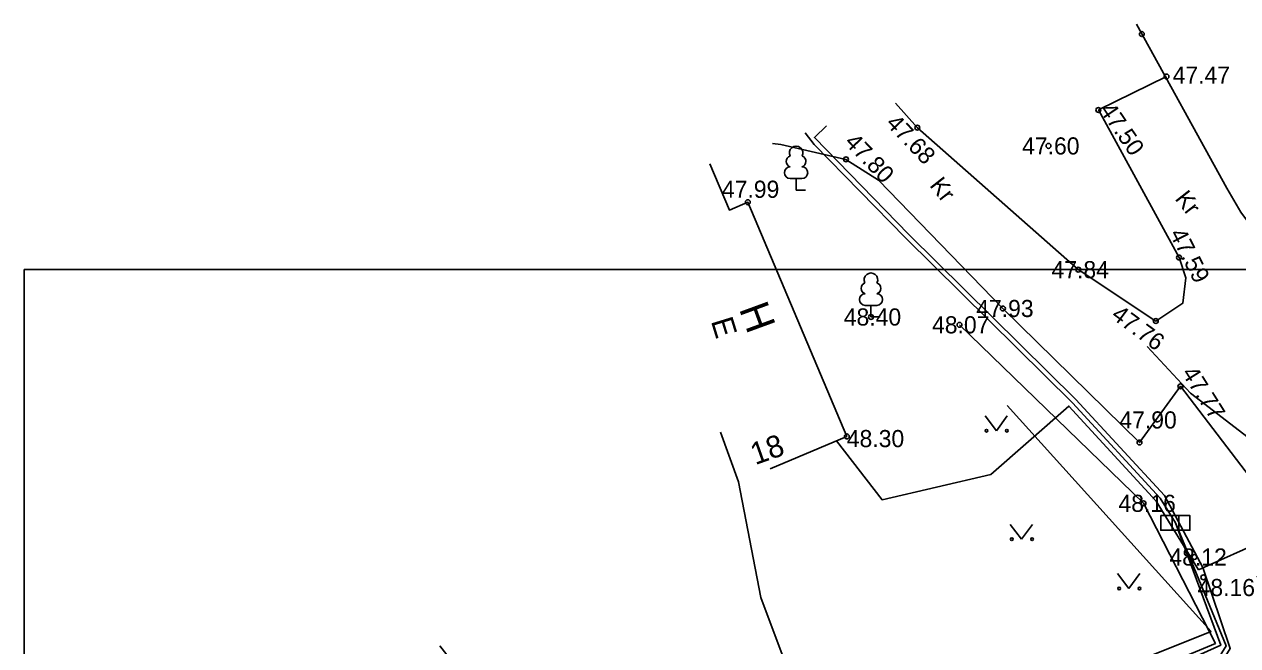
# Model space of a CAD drawing. Extents: x 641385 to 642153, y 6455477 to 6456351.
# Drawn here: x 641719.47 to 641769.01, y 6456062.14 to 6456087.52 of the extents above; entities that cross this region are included whole.
import ezdxf

# ---------------------------------------------------------------- set-up
doc = ezdxf.new("R2010")
doc.units = 0
for name, color, linetype in [('AED', 7, 'Continuous'), ('HALJASTUS', 7, 'Continuous'), ('HOONE', 7, 'Continuous'), ('KORGUS', 7, 'Continuous'), ('MPKAABEL', 7, 'Continuous'), ('PIIR', 7, 'Continuous'), ('POST', 7, 'Continuous'), ('PUU', 7, 'Continuous'), ('SITRASS', 7, 'Continuous'), ('TEE', 7, 'Continuous'), ('VORMISTUS', 7, 'Continuous')]:
    doc.layers.add(name, color=color, linetype=linetype)

msp = doc.modelspace()

# ---------------------------------------------------------------- linework, layer by layer
at = {"layer": 'AED'}
msp.add_lwpolyline([(641764.877, 6456087.521), (641768.564, 6456080.829), (641769.132, 6456079.848), (641771.132, 6456077.153), (641772.25, 6456075.816)], dxfattribs=at)
at = {"layer": 'HALJASTUS'}
for p, q in [((641758.695, 6456071.531), (641759.159, 6456070.924)), ((641759.159, 6456070.924), (641759.604, 6456071.531)), ((641759.722, 6456067.097), (641760.185, 6456066.49)), ((641760.185, 6456066.49), (641760.631, 6456067.097)), ((641764.107, 6456065.09), (641764.571, 6456064.483)), ((641764.571, 6456064.483), (641765.016, 6456065.09))]:
    msp.add_line(p, q, dxfattribs=at)
msp.add_lwpolyline([(641738.163, 6456050.583), (641745.066, 6456052.924), (641755.935, 6456057.163), (641768.097, 6456062.239), (641765.166, 6456067.959), (641757.654, 6456075.248)], dxfattribs=at)
for centre in [(641758.758, 6456070.924), (641759.587, 6456070.924), (641759.784, 6456066.49), (641760.613, 6456066.49), (641764.17, 6456064.483), (641764.998, 6456064.483)]:
    msp.add_circle(centre, 0.055, dxfattribs=at)
at = {"layer": 'HOONE'}
msp.add_lwpolyline([(641747.459, 6456081.818), (641748.256, 6456079.934), (641749.012, 6456080.253), (641753.052, 6456070.689), (641749.92, 6456069.366)], dxfattribs=at)
at = {"layer": 'KORGUS'}
for centre in [(641765.098, 6456087.12), (641766.104, 6456085.389), (641763.321, 6456084.02), (641755.931, 6456083.297), (641761.284, 6456082.553), (641753.018, 6456082.004), (641749.012, 6456080.253), (641766.615, 6456077.997), (641762.503, 6456077.5), (641759.424, 6456075.915), (641754.038, 6456075.568), (641757.654, 6456075.248), (641765.664, 6456075.402), (641766.672, 6456072.736), (641753.052, 6456070.689), (641765, 6456070.441), (641765.166, 6456067.959), (641767.242, 6456065.766), (641767.607, 6456064.934)]:
    msp.add_circle(centre, 0.1, dxfattribs=at)
at = {"layer": 'MPKAABEL'}
msp.add_line((641767.415, 6456065.243), (641775.245, 6456068.747), dxfattribs=at)
for points in [[(641752.216, 6456083.376), (641751.731, 6456082.894), (641755.584, 6456078.936), (641762.407, 6456072.203), (641766.015, 6456068.284), (641767.591, 6456065.337), (641768.706, 6456062.034), (641767.545, 6456060.167), (641767.845, 6456058.229), (641769.007, 6456056.185), (641768.638, 6456055.872), (641773.26, 6456046.8), (641777.088, 6456048.378), (641776.617, 6456050.314)], [(641766.465, 6456067.159), (641765.851, 6456068.167), (641762.263, 6456072.064), (641755.442, 6456078.795), (641751.722, 6456082.616), (641751.345, 6456083.091)], [(641767.415, 6456065.243), (641765.687, 6456068.05), (641762.116, 6456071.929), (641758.938, 6456069.138), (641754.489, 6456068.105), (641752.626, 6456070.509)], [(641728.717, 6456045.655), (641737.582, 6456049.283), (641747.369, 6456053.236), (641757.58, 6456057.339), (641768.315, 6456062.163), (641766.465, 6456067.159)], [(641773.345, 6456046.124), (641768.388, 6456055.922), (641768.751, 6456056.23), (641767.655, 6456058.1), (641767.336, 6456060.21), (641768.536, 6456062.14), (641766.465, 6456067.159)]]:
    msp.add_lwpolyline(points, dxfattribs=at)
at = {"layer": 'PIIR'}
for points in [[(641765.314, 6456074.367), (641767.08, 6456072.45), (641775.69, 6456065.84), (641802.21, 6456076.44), (641793.025, 6456086.101)], [(641822.467, 6456084.623), (641802.21, 6456076.44), (641775.69, 6456065.84), (641767.08, 6456072.45), (641765.314, 6456074.367)], [(641759.601, 6456071.948), (641767.92, 6456062.73), (641743.56, 6456052.98), (641724.757, 6456045.464)], [(641736.437, 6456062.14), (641743.56, 6456052.98), (641767.92, 6456062.73), (641759.596, 6456071.946)]]:
    msp.add_lwpolyline(points, dxfattribs=at)
at = {"layer": 'POST'}
for p, q in [((641766.329, 6456067.458), (641766.329, 6456066.861)), ((641766.601, 6456067.458), (641766.601, 6456066.861))]:
    msp.add_line(p, q, dxfattribs=at)
msp.add_lwpolyline([(641765.868, 6456067.458), (641767.062, 6456067.458), (641767.062, 6456066.861), (641765.868, 6456066.861)], close=True, dxfattribs=at)
at = {"layer": 'PUU'}
for p, q in [((641751.221, 6456081.221), (641750.741, 6456081.221)), ((641750.981, 6456080.746), (641750.981, 6456081.221)), ((641751.361, 6456080.746), (641750.981, 6456080.746)), ((641754.278, 6456076.043), (641753.798, 6456076.043)), ((641754.038, 6456075.568), (641754.038, 6456076.043)), ((641754.418, 6456075.568), (641754.038, 6456075.568))]:
    msp.add_line(p, q, dxfattribs=at)
for centre, radius, start, end in [((641750.981, 6456082.266), 0.277, 332.5799, 207.4201), ((641750.811, 6456081.919), 0.233, 109.0217, 253.1415), ((641751.151, 6456081.919), 0.233, 286.8508, 70.9859), ((641750.744, 6456081.459), 0.238, 90.0016, 269.3953), ((641751.219, 6456081.459), 0.238, 270.6047, 89.9984), ((641754.038, 6456077.088), 0.277, 332.5799, 207.4201), ((641753.868, 6456076.74), 0.233, 109.0217, 253.1415), ((641754.208, 6456076.74), 0.233, 286.8508, 70.9859), ((641753.801, 6456076.28), 0.238, 90.0016, 269.3953), ((641754.276, 6456076.28), 0.238, 270.6047, 89.9984)]:
    msp.add_arc(centre, radius, start, end, dxfattribs=at)
at = {"layer": 'SITRASS'}
msp.add_lwpolyline([(641747.9, 6456070.86), (641748.63, 6456068.84), (641749.54, 6456064.11), (641752.84, 6456055.32), (641753.874, 6456054.95)], dxfattribs=at)
at = {"layer": 'TEE'}
for q in [(641766.104, 6456085.389), (641766.615, 6456077.997)]:
    msp.add_line((641763.321, 6456084.02), q, dxfattribs=at)
for points in [[(641755.035, 6456084.299), (641755.931, 6456083.297), (641762.503, 6456077.5), (641765.664, 6456075.402), (641766.769, 6456076.131), (641766.89, 6456077.17), (641766.615, 6456077.997)], [(641769.76, 6456062.146), (641770.347, 6456063.177), (641770.177, 6456064.203), (641769.544, 6456065.539), (641771.026, 6456067.045), (641766.672, 6456072.736), (641765, 6456070.441), (641759.424, 6456075.915), (641754.34, 6456081.153), (641753.018, 6456082.004), (641750.357, 6456082.604), (641750.021, 6456082.657)]]:
    msp.add_lwpolyline(points, dxfattribs=at)
at = {"layer": 'VORMISTUS'}
msp.add_lwpolyline([(642003.971, 6455872.504), (641719.471, 6455872.504), (641719.471, 6456077.504), (642003.971, 6456077.504), (642003.971, 6455872.504)], dxfattribs=at)

# ---------------------------------------------------------------- texts
at = {"layer": 'HOONE'}
for s, height, rotation, p in [('H', 1.2, 290.1351, (641748.641, 6456075.904)), ('E', 0.9, 287.1208, (641747.497, 6456075.402)), ('18', 0.9, 19.4761, (641749.314, 6456069.515))]:
    msp.add_text(s, height=height, rotation=rotation, dxfattribs=at).set_placement(p)
at = {"layer": 'KORGUS'}
for s, p in [(' 47.47', (641766.094, 6456085.095)), (' 47.60', (641759.949, 6456082.203)), (' 47.99', (641747.694, 6456080.434)), (' 47.84', (641761.149, 6456077.15)), (' 47.93', (641758.075, 6456075.565)), (' 48.40', (641752.668, 6456075.218)), (' 48.07', (641756.271, 6456074.898)), (' 47.90', (641763.919, 6456071.014)), (' 48.30', (641752.792, 6456070.252)), (' 48.16', (641763.882, 6456067.609)), (' 48.12', (641765.962, 6456065.416)), (' 48.16', (641767.114, 6456064.17))]:
    msp.add_text(s, height=0.7, dxfattribs=at).set_placement(p)
for s, rotation, p in [(' 47.68', 313.6347, (641754.431, 6456083.624)), (' 47.50', 304.1365, (641763.199, 6456084.237)), (' 47.80', 313.6347, (641752.744, 6456082.857)), (' 47.59', 296.9462, (641766.094, 6456079.202)), (' 47.76', 323.5002, (641763.596, 6456075.7)), (' 47.77', 302.1783, (641766.563, 6456073.498))]:
    msp.add_text(s, height=0.7, rotation=rotation, dxfattribs=at).set_placement(p)
at = {"layer": 'TEE'}
for p in [(641756.405, 6456080.934), (641766.419, 6456080.388)]:
    msp.add_text('Kr', height=0.7, rotation=308.1198, dxfattribs=at).set_placement(p)

doc.saveas('drawing.dxf')
